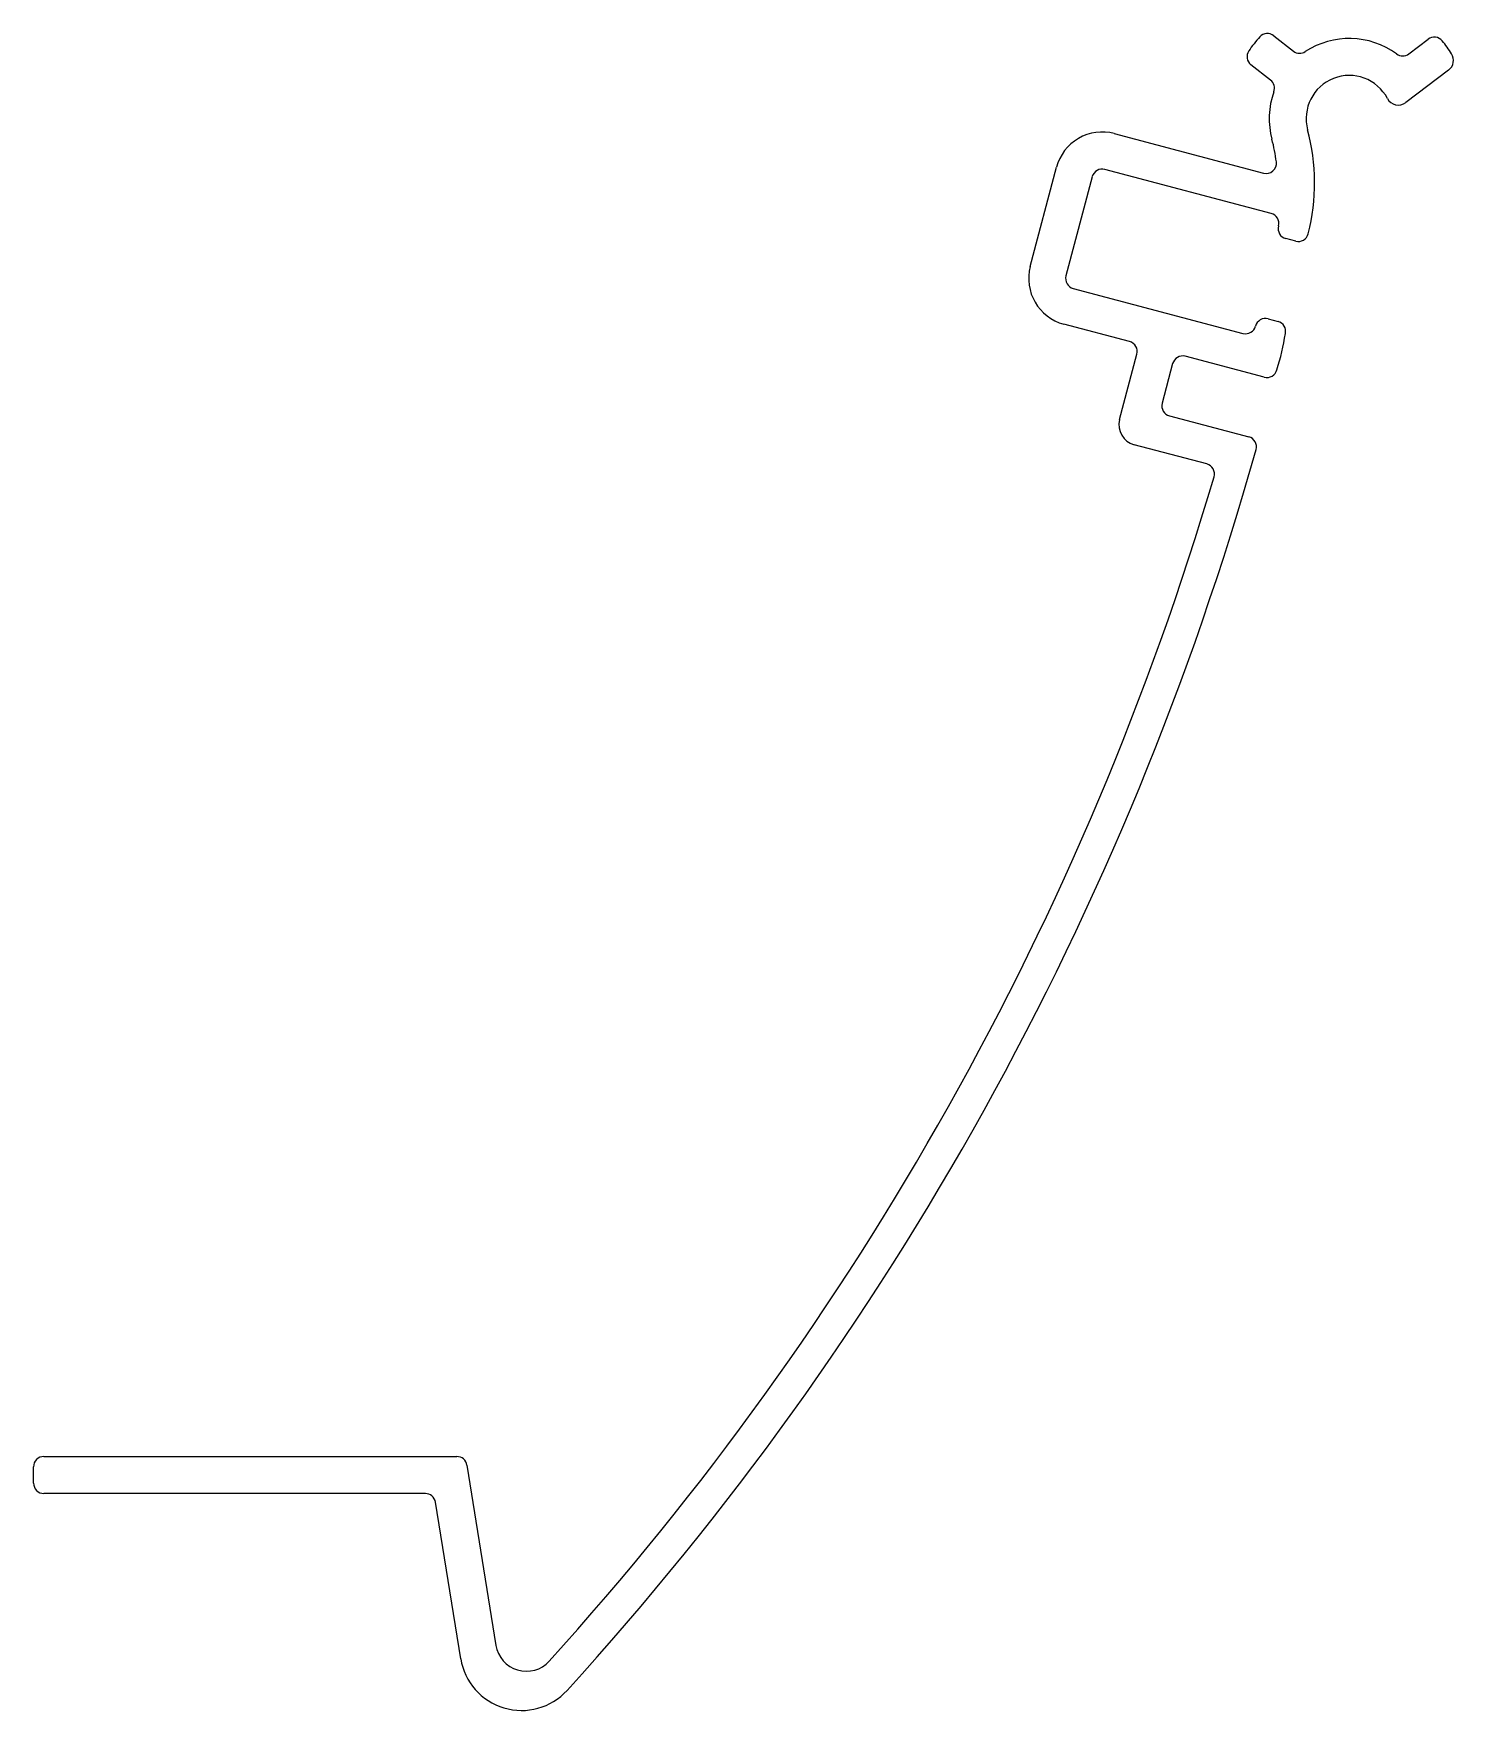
# Model space of a CAD drawing. Extents: x 570.9 to 640.1, y 379.4 to 461.1.
import ezdxf

# ---------------------------------------------------------------- set-up
doc = ezdxf.new("R2010")
doc.units = 0
doc.layers.add('WARNINGS', color=7, linetype='CONTINUOUS')

msp = doc.modelspace()

# ---------------------------------------------------------------- linework, layer by layer
at = {"layer": 'WARNINGS', "linetype": 'CONTINUOUS'}
for p, q in [((631.35, 460.975), (632.305, 460.225)), ((637.931, 460.092), (638.87, 460.803)), ((631.193, 458.81), (630.238, 459.56)), ((639.867, 459.3), (637.78, 457.72)), ((623.58, 456.206), (630.854, 454.281)), ((619.489, 449.737), (620.768, 454.571)), ((631.224, 452.321), (623.12, 454.466)), ((622.508, 454.11), (621.229, 449.277)), ((632.418, 450.97), (631.935, 451.098)), ((621.584, 448.666), (629.852, 446.477)), ((624.33, 446.077), (621.124, 446.926)), ((631.075, 447.188), (631.558, 447.06)), ((623.841, 442.276), (624.685, 445.466)), ((630.889, 444.341), (627.037, 445.36)), ((626.425, 445.005), (625.914, 443.072)), ((626.269, 442.46), (630.136, 441.437)), ((628.09, 440.116), (624.552, 441.053)), ((570.932, 390.467), (570.932, 391.267)), ((571.432, 391.767), (591.552, 391.767)), ((592.046, 391.347), (593.461, 382.57)), ((590.019, 389.967), (571.432, 389.967)), ((591.743, 381.921), (590.513, 389.547))]:
    msp.add_line(p, q, dxfattribs=at)
for centre, radius, start, end in [((635.029, 456.941), 5.9, 137.59832, 146.09437), ((631.041, 460.582), 0.5, 51.84634, 137.59832), ((635.029, 456.941), 3.9, 53.7773, 123.29334), ((639.172, 460.404), 0.5, 39.89476, 127.12813), ((635.029, 456.941), 5.9, 32.37304, 39.89476), ((630.547, 459.953), 0.5, 146.09437, 231.84634), ((632.614, 460.619), 0.5, 231.84634, 303.29334), ((637.629, 460.49), 0.5, 233.7773, 307.12813), ((639.505, 459.779), 0.6, 307.12813, 32.37304), ((635.029, 456.941), 3.9, 160.39935, 195.01732), ((630.884, 458.417), 0.5, 340.39935, 51.84634), ((635.029, 456.941), 2.1, 27.76313, 195.01732), ((637.418, 458.199), 0.6, 207.76313, 307.12813), ((622.992, 453.983), 2.3, 75.17436, 165.17436), ((623.342, 453.806), 8.2, 7.14947, 15.01732), ((623.342, 453.806), 10, 345.66511, 15.01732), ((622.992, 453.983), 0.5, 75.17436, 165.17436), ((630.982, 454.764), 0.5, 255.17436, 7.14947), ((631.096, 451.837), 0.5, 345.17436, 75.17436), ((632.063, 451.581), 0.5, 165.17436, 255.17436), ((632.546, 451.454), 0.5, 255.17436, 345.66511), ((621.712, 449.149), 2.3, 165.17436, 255.17436), ((621.712, 449.149), 0.5, 165.17436, 255.17436), ((629.98, 446.961), 0.5, 255.17436, 345.17436), ((630.947, 446.705), 0.5, 75.17436, 165.17436), ((631.43, 446.577), 0.5, 347.07474, 75.17436), ((624.202, 445.594), 0.5, 345.17436, 75.17436), ((620.482, 448.234), 11.572, 342.25251, 351.20686), ((626.909, 444.877), 0.5, 75.17436, 165.17436), ((631.017, 444.824), 0.5, 255.17436, 346.38463), ((626.397, 442.944), 0.5, 165.17436, 255.17436), ((624.808, 442.02), 1, 165.17436, 255.17436), ((630.008, 440.953), 0.5, 344.27663, 75.17436), ((486.102, 481.467), 150, 317.6287, 344.27663), ((486.102, 481.467), 148.4, 317.80936, 343.56943), ((627.962, 439.633), 0.5, 343.56943, 75.17436), ((571.432, 391.267), 0.5, 90, 180.00061), ((591.552, 391.267), 0.5, 9.16357, 90), ((571.432, 390.467), 0.5, 180.00061, 270.00002), ((590.019, 389.467), 0.5, 9.16357, 90.00002), ((594.942, 382.809), 1.5, 189.16357, 317.80936), ((594.705, 382.399), 3, 189.16357, 317.6287)]:
    msp.add_arc(centre, radius, start, end, dxfattribs=at)

doc.saveas('drawing.dxf')
